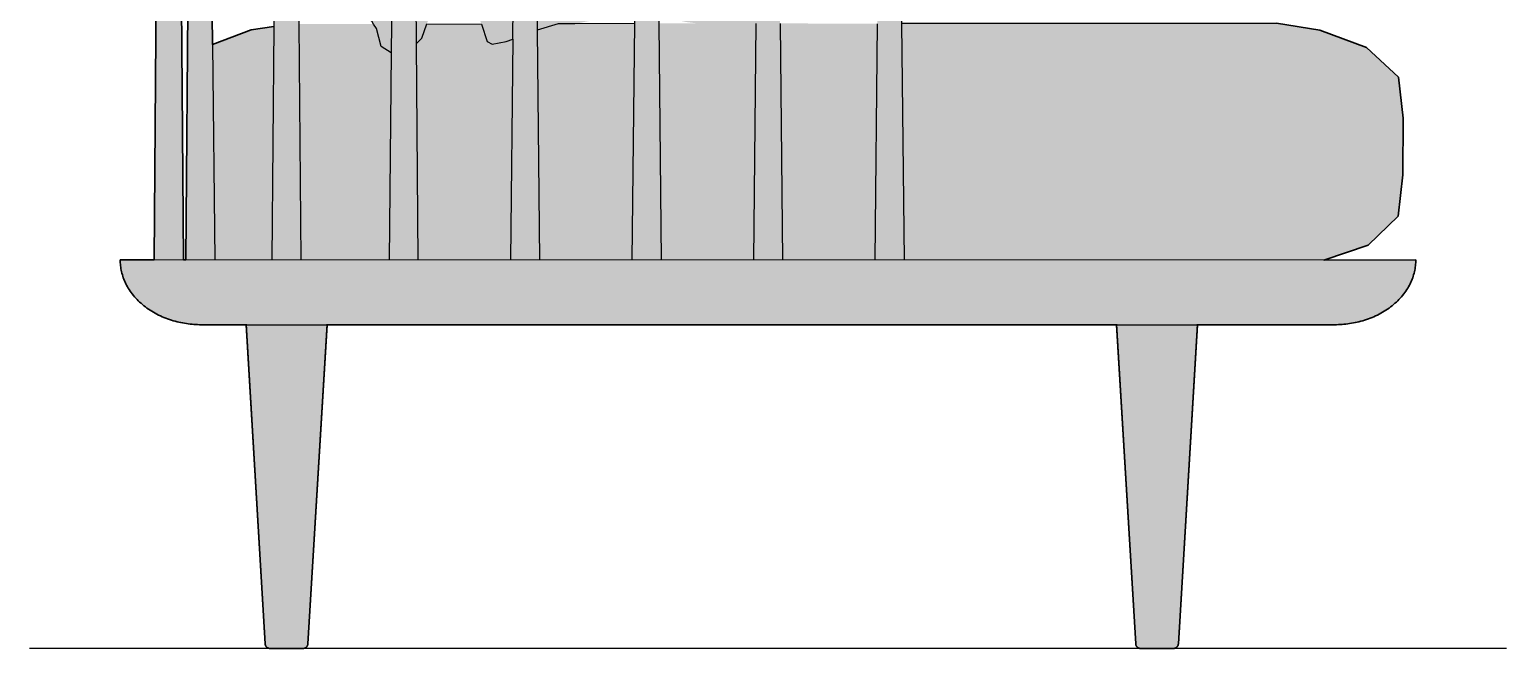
# Model space of a CAD drawing. Header units: millimetres. Extents: x 0 to 2215, y -1124 to 763.
# Drawn here: x 1305 to 2215, y 0 to 381 of the extents above; entities that cross this region are included whole.
import ezdxf

# ---------------------------------------------------------------- set-up
doc = ezdxf.new("R2010")
doc.units = ezdxf.units.MM
doc.layers.add('Blocks', color=7, linetype='Continuous')
doc.layers.add('Blocks$Fill', color=7, linetype='Continuous', true_color=0xffffff)
for name, color, linetype, lineweight, true_color in [('Blocks$Inner', 7, 'Continuous', 25, 0x007f00), ('Blocks$Outline', 7, 'Continuous', 35, 0xff3f3f), ('Groud', 7, 'Continuous', 25, 0x243775)]:
    doc.layers.add(name, color=color, linetype=linetype, lineweight=lineweight, true_color=true_color)

# ---------------------------------------------------------------- blocks, each defined once
blk = doc.blocks.new('Fly SC1 Sofa Side')
at = {"layer": 'Blocks$Fill'}
h = blk.add_hatch(color=256, dxfattribs=at)
h.paths.add_polyline_path([(76.83, 239.36), (55.87, 239.36), (55.88, 238.47), (55.92, 237.58), (55.98, 236.68), (56.07, 235.77), (56.19, 234.86), (56.33, 233.94), (56.5, 233.02), (56.7, 232.09), (56.93, 231.16), (57.19, 230.23), (57.48, 229.3), (57.8, 228.37), (58.15, 227.44), (58.52, 226.51), (58.93, 225.59), (59.37, 224.66), (59.85, 223.74), (60.35, 222.83), (60.88, 221.92), (61.45, 221.02), (62.04, 220.13), (62.67, 219.25), (63.32, 218.37), (64.01, 217.51), (64.72, 216.66), (65.46, 215.82), (66.23, 215), (67.03, 214.19), (67.86, 213.4), (68.71, 212.63), (69.59, 211.87), (70.49, 211.13), (71.41, 210.41), (72.36, 209.7), (73.33, 209.02), (74.32, 208.36), (75.33, 207.72), (76.36, 207.11), (77.4, 206.51), (78.47, 205.94), (79.54, 205.39), (80.63, 204.87), (81.74, 204.37), (82.85, 203.89), (83.98, 203.44), (85.11, 203.02), (86.26, 202.61), (87.41, 202.24), (88.56, 201.88), (89.72, 201.56), (90.88, 201.25), (92.04, 200.98), (93.21, 200.72), (94.37, 200.49), (95.53, 200.28), (96.69, 200.1), (97.85, 199.94), (99, 199.8), (100.15, 199.69), (101.29, 199.6), (102.42, 199.52), (103.55, 199.47), (104.67, 199.44), (133.43, 199.43), (145.24, 2.68), (145.25, 2.58), (145.27, 2.48), (145.29, 2.38), (145.31, 2.28), (145.33, 2.18), (145.36, 2.08), (145.4, 1.98), (145.43, 1.88), (145.47, 1.79), (145.52, 1.69), (145.56, 1.6), (145.61, 1.51), (145.66, 1.42), (145.72, 1.33), (145.78, 1.25), (145.84, 1.16), (145.9, 1.08), (145.97, 1), (146.04, 0.93), (146.11, 0.85), (146.19, 0.78), (146.26, 0.71), (146.34, 0.65), (146.43, 0.58), (146.51, 0.52), (146.6, 0.47), (146.68, 0.41), (146.77, 0.36), (146.87, 0.31), (146.96, 0.27), (147.05, 0.23), (147.15, 0.19), (147.25, 0.15), (147.34, 0.12), (147.44, 0.09), (147.54, 0.07), (147.64, 0.04), (147.75, 0.03), (147.85, 0.01), (147.95, 0), (148.05, -0.01), (148.16, -0.01), (148.26, -0.01), (148.36, -0.01), (148.47, 0), (158.38, 0), (166.65, 0), (168.28, 0), (168.39, -0.01), (168.49, -0.01), (168.59, -0.01), (168.7, -0.01), (168.8, 0), (168.9, 0.01), (169.01, 0.03), (169.11, 0.04), (169.21, 0.07), (169.31, 0.09), (169.41, 0.12), (169.51, 0.15), (169.6, 0.19), (169.7, 0.23), (169.79, 0.27), (169.89, 0.31), (169.98, 0.36), (170.07, 0.41), (170.16, 0.47), (170.24, 0.52), (170.33, 0.58), (170.41, 0.65), (170.49, 0.71), (170.57, 0.78), (170.64, 0.85), (170.71, 0.93), (170.78, 1), (170.85, 1.08), (170.91, 1.16), (170.97, 1.25), (171.03, 1.33), (171.09, 1.42), (171.14, 1.51), (171.19, 1.6), (171.24, 1.69), (171.28, 1.79), (171.32, 1.88), (171.36, 1.98), (171.39, 2.08), (171.42, 2.18), (171.44, 2.28), (171.47, 2.38), (171.49, 2.48), (171.5, 2.58), (171.51, 2.68), (171.52, 2.79), (183.32, 199.43), (669.9, 199.43), (681.71, 2.68), (681.72, 2.58), (681.74, 2.48), (681.76, 2.38), (681.78, 2.28), (681.81, 2.18), (681.84, 2.08), (681.87, 1.98), (681.91, 1.88), (681.95, 1.79), (681.99, 1.69), (682.03, 1.6), (682.08, 1.51), (682.14, 1.42), (682.19, 1.33), (682.25, 1.25), (682.31, 1.16), (682.38, 1.08), (682.44, 1), (682.51, 0.93), (682.58, 0.85), (682.66, 0.78), (682.74, 0.71), (682.82, 0.65), (682.9, 0.58), (682.98, 0.52), (683.07, 0.47), (683.16, 0.41), (683.25, 0.36), (683.34, 0.31), (683.43, 0.27), (683.52, 0.23), (683.62, 0.19), (683.72, 0.15), (683.82, 0.12), (683.92, 0.09), (684.02, 0.07), (684.12, 0.04), (684.22, 0.03), (684.32, 0.01), (684.42, 0), (684.53, -0.01), (684.63, -0.01), (684.73, -0.01), (684.84, -0.01), (684.94, 0), (694.85, 0), (703.13, 0), (704.76, 0), (704.86, -0.01), (704.96, -0.01), (705.07, -0.01), (705.17, -0.01), (705.27, 0), (705.38, 0.01), (705.48, 0.03), (705.58, 0.04), (705.68, 0.07), (705.78, 0.09), (705.88, 0.12), (705.98, 0.15), (706.08, 0.19), (706.17, 0.23), (706.27, 0.27), (706.36, 0.31), (706.45, 0.36), (706.54, 0.41), (706.63, 0.47), (706.71, 0.52), (706.8, 0.58), (706.88, 0.65), (706.96, 0.71), (707.04, 0.78), (707.11, 0.85), (707.18, 0.93), (707.25, 1), (707.32, 1.08), (707.38, 1.16), (707.45, 1.25), (707.5, 1.33), (707.56, 1.42), (707.61, 1.51), (707.66, 1.6), (707.71, 1.69), (707.75, 1.79), (707.79, 1.88), (707.83, 1.98), (707.86, 2.08), (707.89, 2.18), (707.92, 2.28), (707.94, 2.38), (707.96, 2.48), (707.97, 2.58), (707.99, 2.68), (707.99, 2.79), (719.79, 199.43), (804.44, 199.43), (806.66, 199.47), (807.79, 199.52), (808.92, 199.6), (810.06, 199.69), (811.21, 199.8), (812.36, 199.94), (813.52, 200.1), (814.68, 200.28), (815.84, 200.49), (817, 200.72), (818.17, 200.98), (819.33, 201.25), (820.49, 201.56), (821.65, 201.88), (822.81, 202.24), (823.96, 202.61), (825.1, 203.02), (826.23, 203.44), (827.36, 203.89), (828.47, 204.37), (829.58, 204.87), (830.67, 205.39), (831.75, 205.94), (832.81, 206.51), (833.85, 207.11), (834.88, 207.72), (835.89, 208.36), (836.88, 209.02), (837.85, 209.7), (838.8, 210.41), (839.72, 211.13), (840.63, 211.87), (841.5, 212.63), (842.36, 213.4), (843.18, 214.19), (843.98, 215), (844.75, 215.82), (845.49, 216.66), (846.21, 217.51), (846.89, 218.37), (847.55, 219.25), (848.17, 220.13), (848.77, 221.02), (849.33, 221.92), (849.86, 222.83), (850.37, 223.74), (850.84, 224.66), (851.28, 225.59), (851.69, 226.51), (852.07, 227.44), (852.42, 228.37), (852.73, 229.3), (853.02, 230.23), (853.28, 231.16), (853.51, 232.09), (853.71, 233.02), (853.88, 233.94), (854.02, 234.86), (854.14, 235.77), (854.23, 236.68), (854.29, 237.58), (854.33, 238.47), (854.34, 239.36), (797.61, 239.24), (824.96, 248.39), (843.37, 266.29), (846.35, 291.66), (846.6, 326.73), (843.61, 351.84), (823.97, 370.25), (795.12, 380.94), (768.58, 385.13), (537.36, 384.98), (535.95, 538.83), (567.39, 538.82), (568.95, 538.97), (569.72, 539.09), (570.48, 539.26), (571.23, 539.48), (571.96, 539.74), (572.68, 540.05), (573.38, 540.4), (574.05, 540.8), (574.69, 541.24), (575.31, 541.72), (575.9, 542.24), (576.45, 542.79), (576.96, 543.37), (577.44, 543.99), (577.88, 544.64), (578.28, 545.31), (578.63, 546), (578.94, 546.72), (579.21, 547.45), (579.43, 548.2), (579.6, 548.96), (579.72, 549.74), (579.79, 550.51), (579.82, 551.29), (579.82, 571.25), (579.79, 572.04), (579.72, 572.81), (579.6, 573.58), (579.43, 574.34), (579.21, 575.09), (578.94, 575.83), (578.63, 576.55), (578.28, 577.24), (577.88, 577.91), (577.44, 578.56), (576.96, 579.17), (576.45, 579.76), (575.9, 580.31), (575.31, 580.83), (574.69, 581.31), (574.05, 581.75), (573.38, 582.14), (572.68, 582.5), (571.96, 582.81), (571.23, 583.07), (570.48, 583.29), (569.72, 583.46), (568.95, 583.58), (568.17, 583.66), (567.39, 583.68), (394.36, 583.7), (378.98, 616.9), (373.79, 620.46), (371.73, 626.97), (367.59, 627.98), (361.48, 626.31), (349.66, 622), (344.82, 616.95), (340.01, 615.49), (330.75, 628.46), (325.76, 640.08), (324.03, 643.91), (323.5, 645), (323.41, 645.16), (323.33, 645.29), (323.3, 645.33), (323.3, 645.33), (323.3, 645.33), (323.3, 645.33), (323.3, 645.34), (323.3, 645.34), (323.3, 645.34), (323.3, 645.34), (323.29, 645.34), (323.29, 645.34), (323.29, 645.34), (323.29, 645.34), (323.29, 645.34), (323.29, 645.35), (323.29, 645.35), (323.29, 645.35), (323.29, 645.35), (323.29, 645.35), (323.29, 645.35), (323.28, 645.35), (323.28, 645.35), (323.28, 645.35), (323.28, 645.35), (323.28, 645.36), (323.28, 645.36), (323.26, 645.37), (323.26, 645.38), (323.26, 645.38), (323.26, 645.38), (323.26, 645.38), (323.26, 645.38), (323.26, 645.38), (323.26, 645.38), (323.26, 645.38), (323.26, 645.38), (323.26, 645.38), (323.26, 645.38), (323.25, 645.38), (323.25, 645.38), (323.25, 645.38), (323.25, 645.38), (323.25, 645.38), (323.25, 645.38), (323.25, 645.39), (323.25, 645.39), (323.25, 645.39), (323.25, 645.39), (323.25, 645.39), (323.25, 645.39), (323.25, 645.39), (323.25, 645.39), (323.25, 645.39), (323.25, 645.39), (323.24, 645.39), (323.24, 645.39), (323.24, 645.39), (323.24, 645.39), (323.24, 645.39), (323.24, 645.39), (323.24, 645.39), (323.24, 645.39), (323.24, 645.39), (323.24, 645.39), (323.24, 645.39), (323.24, 645.39), (323.24, 645.39), (323.24, 645.39), (323.24, 645.39), (323.24, 645.39), (323.24, 645.39), (311.15, 651.37), (301.69, 662.23), (290.18, 668.21), (272.46, 679.29), (263.27, 680.43), (255.58, 681.97), (250.87, 680.39), (246.79, 674.45), (242.78, 667.04), (242.78, 659.54), (241.42, 642.71), (240.46, 641.46), (230.74, 668.23), (218.43, 688.81), (214.4, 703.37), (210.38, 708.78), (207.3, 712.09), (195.49, 718.47), (184.05, 733.88), (169.38, 742.34), (148.86, 757.14), (137.17, 759.5), (124.24, 762.49), (120.63, 761.49), (112.92, 752.79), (110.69, 746.57), (101.56, 715.82), (98.25, 709.39), (98.07, 702.04), (92.49, 681.56), (91.82, 681.96), (91.13, 682.32), (90.41, 682.63), (89.67, 682.9), (88.92, 683.12), (88.15, 683.29), (87.38, 683.41), (86.6, 683.48), (85.81, 683.51), (85.03, 683.48), (84.25, 683.41), (83.48, 683.29), (82.71, 683.12), (81.96, 682.9), (81.22, 682.63), (80.5, 682.32), (79.8, 681.96), (79.13, 681.57), (78.48, 681.12), (77.86, 680.64), (77.27, 680.13), (76.72, 679.57), (76.2, 678.98), (75.72, 678.36), (75.28, 677.72), (74.88, 677.04), (74.52, 676.34), (74.21, 675.62), (73.95, 674.89), (73.73, 674.13), (73.56, 673.37), (73.44, 672.6), (73.36, 671.81), (73.34, 671.03), (73.34, 651.06), (73.33, 651.04), (73.31, 650.68), (73.3, 649.93), (73.31, 648.95), (73.36, 647.7), (73.48, 646.19), (73.65, 644.66), (73.9, 642.96), (74.25, 641.08), (74.66, 639.2), (75.17, 637.18), (75.74, 635.21), (76.42, 633.15), (77.13, 631.17), (77.95, 629.12), (78.87, 627.01), (79.74, 625.17)], flags=0)
h.paths.add_polyline_path([(91.98, 606.94), (94.34, 604.3), (96.79, 601.76), (99.29, 599.32), (96.27, 239.35), (94.8, 239.35)], flags=0)
h.paths.add_polyline_path([(150.56, 383.21), (136.68, 381.15), (112.7, 371.94), (110.3, 590.09), (113.51, 587.76), (119.77, 557.43), (128.32, 539.18), (140.24, 510.81), (151.22, 473.6)], flags=0)
h.paths.add_polyline_path([(165.5, 436.6), (171.97, 421.74), (181.13, 408.42), (194.52, 393.54), (210.9, 386.43), (211.88, 384.65), (165.94, 384.69)], flags=0)
h.paths.add_polyline_path([(244.82, 384.69), (245.28, 386.01), (249.29, 392.3), (263.73, 409.04), (268.19, 412.64), (272.77, 398.76), (275.26, 395.57), (277.22, 388.09), (278.46, 384.6)], flags=0)
h.paths.add_polyline_path([(336, 384.77), (345.46, 386.59), (360.67, 390.99), (361.9, 392.57), (362.96, 391.78), (367.44, 390.9), (372.81, 390.98), (372.79, 384.89)], flags=0)
h.paths.add_polyline_path([(387.71, 390.64), (391.22, 389.46), (393.95, 388.1), (404.54, 385.9), (411.28, 385.04), (387.86, 385.01)], flags=0)
h.paths.add_polyline_path([(449.12, 538.85), (447.83, 407.59), (445.86, 420.76), (439.97, 450.75), (431.51, 479.51), (419.83, 504.29), (411.92, 538.85)], flags=0)
h.paths.add_polyline_path([(461.09, 538.84), (523.97, 538.83), (522.39, 384.83), (462.6, 385.02)], flags=0)
at = {"layer": 'Blocks$Inner'}
for p, q in [((311.38, 538.82), (312.94, 380.82)), ((372.79, 384.89), (371.27, 239.36)), ((447.59, 385.02), (446.12, 239.36)), ((462.6, 385.02), (464.09, 239.36)), ((522.39, 384.83), (520.98, 239.36)), ((297.79, 375.26), (296.41, 239.36))]:
    blk.add_line(p, q, dxfattribs=at)
for points in [[(79.74, 625.17), (76.83, 239.36)], [(91.98, 606.94), (94.8, 239.36)], [(99.29, 599.32), (96.27, 239.36)], [(110.3, 590.09), (112.7, 371.94), (114.24, 239.36)], [(152.06, 567.24), (151.22, 473.6), (150.56, 383.21), (149.22, 239.36)], [(164.51, 562.57), (165.5, 436.6), (165.94, 384.69), (167.19, 239.36)], [(224.98, 547.39), (222.89, 366.93), (221.55, 239.36)], [(239.52, 239.36), (238.54, 372.61), (237.44, 506.34), (237.25, 545.41)], [(238.54, 372.61), (241.67, 375.86), (244.82, 384.69), (278.46, 384.6), (282, 373.82), (285.06, 372.17), (293.65, 373.8), (297.79, 375.26), (299.41, 539.15)], [(374.26, 538.82), (372.81, 390.98), (372.79, 384.89), (336, 384.77), (325.87, 384.81), (312.94, 380.82), (314.38, 239.36)], [(386.24, 538.82), (387.71, 390.64), (387.86, 385.01), (389.23, 239.36)], [(535.95, 538.82), (537.36, 384.98), (538.95, 239.36)], [(222.89, 366.93), (216.62, 370.84), (213.89, 381.85), (211.88, 384.65), (210.9, 386.43), (194.52, 393.54), (181.13, 408.42), (171.97, 421.74), (165.5, 436.6)], [(150.56, 383.21), (136.68, 381.15), (112.7, 371.94)], [(797.61, 239.24), (824.96, 248.39), (843.37, 266.29), (846.35, 291.66), (846.6, 326.73), (843.61, 351.84), (823.97, 370.25), (795.12, 380.94), (768.58, 385.13), (537.36, 384.98)], [(133.42, 199.66), (145.22, 2.89), (145.23, 2.79), (145.24, 2.68), (145.25, 2.58), (145.27, 2.48), (145.29, 2.38), (145.31, 2.28), (145.33, 2.18), (145.36, 2.08), (145.4, 1.98), (145.43, 1.88), (145.47, 1.79), (145.52, 1.69), (145.56, 1.6), (145.61, 1.51), (145.66, 1.42), (145.72, 1.33), (145.78, 1.25), (145.84, 1.16), (145.9, 1.08), (145.97, 1), (146.04, 0.93), (146.11, 0.85), (146.19, 0.78), (146.26, 0.71), (146.34, 0.65), (146.43, 0.58), (146.51, 0.52), (146.6, 0.47), (146.68, 0.41), (146.77, 0.36), (146.87, 0.31), (146.96, 0.27), (147.05, 0.23), (147.15, 0.19), (147.25, 0.15), (147.34, 0.12), (147.44, 0.09), (147.54, 0.07), (147.64, 0.04), (147.75, 0.03), (147.85, 0.01), (147.95, 0), (148.05, -0.01), (148.16, -0.01), (148.26, -0.01), (148.36, -0.01), (148.47, 0), (158.38, 0), (166.65, 0)], [(150.1, 0), (158.38, 0), (168.28, 0), (168.39, -0.01), (168.49, -0.01), (168.59, -0.01), (168.7, -0.01), (168.8, 0), (168.9, 0.01), (169.01, 0.03), (169.11, 0.04), (169.21, 0.07), (169.31, 0.09), (169.41, 0.12), (169.51, 0.15), (169.6, 0.19), (169.7, 0.23), (169.79, 0.27), (169.89, 0.31), (169.98, 0.36), (170.07, 0.41), (170.16, 0.47), (170.24, 0.52), (170.33, 0.58), (170.41, 0.65), (170.49, 0.71), (170.57, 0.78), (170.64, 0.85), (170.71, 0.93), (170.78, 1), (170.85, 1.08), (170.91, 1.16), (170.97, 1.25), (171.03, 1.33), (171.09, 1.42), (171.14, 1.51), (171.19, 1.6), (171.24, 1.69), (171.28, 1.79), (171.32, 1.88), (171.36, 1.98), (171.39, 2.08), (171.42, 2.18), (171.44, 2.28), (171.47, 2.38), (171.49, 2.48), (171.5, 2.58), (171.51, 2.68), (171.52, 2.79), (171.53, 2.89), (183.33, 199.66)], [(669.89, 199.66), (681.7, 2.89), (681.7, 2.79), (681.71, 2.68), (681.72, 2.58), (681.74, 2.48), (681.76, 2.38), (681.78, 2.28), (681.81, 2.18), (681.84, 2.08), (681.87, 1.98), (681.91, 1.88), (681.95, 1.79), (681.99, 1.69), (682.03, 1.6), (682.08, 1.51), (682.14, 1.42), (682.19, 1.33), (682.25, 1.25), (682.31, 1.16), (682.38, 1.08), (682.44, 1), (682.51, 0.93), (682.58, 0.85), (682.66, 0.78), (682.74, 0.71), (682.82, 0.65), (682.9, 0.58), (682.98, 0.52), (683.07, 0.47), (683.16, 0.41), (683.25, 0.36), (683.34, 0.31), (683.43, 0.27), (683.52, 0.23), (683.62, 0.19), (683.72, 0.15), (683.82, 0.12), (683.92, 0.09), (684.02, 0.07), (684.12, 0.04), (684.22, 0.03), (684.32, 0.01), (684.42, 0), (684.53, -0.01), (684.63, -0.01), (684.73, -0.01), (684.84, -0.01), (684.94, 0), (694.85, 0), (703.13, 0)], [(686.57, 0), (694.85, 0), (704.76, 0), (704.86, -0.01), (704.96, -0.01), (705.07, -0.01), (705.17, -0.01), (705.27, 0), (705.38, 0.01), (705.48, 0.03), (705.58, 0.04), (705.68, 0.07), (705.78, 0.09), (705.88, 0.12), (705.98, 0.15), (706.08, 0.19), (706.17, 0.23), (706.27, 0.27), (706.36, 0.31), (706.45, 0.36), (706.54, 0.41), (706.63, 0.47), (706.71, 0.52), (706.8, 0.58), (706.88, 0.65), (706.96, 0.71), (707.04, 0.78), (707.11, 0.85), (707.18, 0.93), (707.25, 1), (707.32, 1.08), (707.38, 1.16), (707.45, 1.25), (707.5, 1.33), (707.56, 1.42), (707.61, 1.51), (707.66, 1.6), (707.71, 1.69), (707.75, 1.79), (707.79, 1.88), (707.83, 1.98), (707.86, 2.08), (707.89, 2.18), (707.92, 2.28), (707.94, 2.38), (707.96, 2.48), (707.97, 2.58), (707.99, 2.68), (707.99, 2.79), (708, 2.89), (719.81, 199.66)]]:
    blk.add_lwpolyline(points, dxfattribs=at)
blk.add_lwpolyline([(804.44, 199.43), (805.54, 199.44), (806.66, 199.47), (807.79, 199.52), (808.92, 199.6), (810.06, 199.69), (811.21, 199.8), (812.36, 199.94), (813.52, 200.1), (814.68, 200.28), (815.84, 200.49), (817, 200.72), (818.17, 200.98), (819.33, 201.25), (820.49, 201.56), (821.65, 201.88), (822.81, 202.24), (823.96, 202.61), (825.1, 203.02), (826.23, 203.44), (827.36, 203.89), (828.47, 204.37), (829.58, 204.87), (830.67, 205.39), (831.75, 205.94), (832.81, 206.51), (833.85, 207.11), (834.88, 207.72), (835.89, 208.36), (836.88, 209.02), (837.85, 209.7), (838.8, 210.41), (839.72, 211.13), (840.63, 211.87), (841.5, 212.63), (842.36, 213.4), (843.18, 214.19), (843.98, 215), (844.75, 215.82), (845.49, 216.66), (846.21, 217.51), (846.89, 218.37), (847.55, 219.25), (848.17, 220.13), (848.77, 221.02), (849.33, 221.92), (849.86, 222.83), (850.37, 223.74), (850.84, 224.66), (851.28, 225.59), (851.69, 226.51), (852.07, 227.44), (852.42, 228.37), (852.73, 229.3), (853.02, 230.23), (853.28, 231.16), (853.51, 232.09), (853.71, 233.02), (853.88, 233.94), (854.02, 234.86), (854.14, 235.77), (854.23, 236.68), (854.29, 237.58), (854.33, 238.47), (854.34, 239.36), (797.61, 239.24), (55.87, 239.36), (55.88, 238.47), (55.92, 237.58), (55.98, 236.68), (56.07, 235.77), (56.19, 234.86), (56.33, 233.94), (56.5, 233.02), (56.7, 232.09), (56.93, 231.16), (57.19, 230.23), (57.48, 229.3), (57.8, 228.37), (58.15, 227.44), (58.52, 226.51), (58.93, 225.59), (59.37, 224.66), (59.85, 223.74), (60.35, 222.83), (60.88, 221.92), (61.45, 221.02), (62.04, 220.13), (62.67, 219.25), (63.32, 218.37), (64.01, 217.51), (64.72, 216.66), (65.46, 215.82), (66.23, 215), (67.03, 214.19), (67.86, 213.4), (68.71, 212.63), (69.59, 211.87), (70.49, 211.13), (71.41, 210.41), (72.36, 209.7), (73.33, 209.02), (74.32, 208.36), (75.33, 207.72), (76.36, 207.11), (77.4, 206.51), (78.47, 205.94), (79.54, 205.39), (80.63, 204.87), (81.74, 204.37), (82.85, 203.89), (83.98, 203.44), (85.11, 203.02), (86.26, 202.61), (87.41, 202.24), (88.56, 201.88), (89.72, 201.56), (90.88, 201.25), (92.04, 200.98), (93.21, 200.72), (94.37, 200.49), (95.53, 200.28), (96.69, 200.1), (97.85, 199.94), (99, 199.8), (100.15, 199.69), (101.29, 199.6), (102.42, 199.52), (103.55, 199.47), (104.67, 199.44), (105.77, 199.43)], close=True, dxfattribs=at)
at = {"layer": 'Blocks$Outline'}
for points in [[(79.74, 625.17), (76.83, 239.36)], [(94.8, 239.35), (91.98, 606.94)], [(99.29, 599.32), (96.27, 239.35)], [(112.7, 371.94), (110.3, 590.09)], [(150.56, 383.21), (136.68, 381.15), (112.7, 371.94)], [(797.61, 239.24), (824.96, 248.39), (843.37, 266.29), (846.35, 291.66), (846.6, 326.73), (843.61, 351.84), (823.97, 370.25), (795.12, 380.94), (768.58, 385.13), (537.36, 384.98)], [(76.83, 239.36), (55.87, 239.36), (55.88, 238.47), (55.92, 237.58), (55.98, 236.68), (56.07, 235.77), (56.19, 234.86), (56.33, 233.94), (56.5, 233.02), (56.7, 232.09), (56.93, 231.16), (57.19, 230.23), (57.48, 229.3), (57.8, 228.37), (58.15, 227.44), (58.52, 226.51), (58.93, 225.59), (59.37, 224.66), (59.85, 223.74), (60.35, 222.83), (60.88, 221.92), (61.45, 221.02), (62.04, 220.13), (62.67, 219.25), (63.32, 218.37), (64.01, 217.51), (64.72, 216.66), (65.46, 215.82), (66.23, 215), (67.03, 214.19), (67.86, 213.4), (68.71, 212.63), (69.59, 211.87), (70.49, 211.13), (71.41, 210.41), (72.36, 209.7), (73.33, 209.02), (74.32, 208.36), (75.33, 207.72), (76.36, 207.11), (77.4, 206.51), (78.47, 205.94), (79.54, 205.39), (80.63, 204.87), (81.74, 204.37), (82.85, 203.89), (83.98, 203.44), (85.11, 203.02), (86.26, 202.61), (87.41, 202.24), (88.56, 201.88), (89.72, 201.56), (90.88, 201.25), (92.04, 200.98), (93.21, 200.72), (94.37, 200.49), (95.53, 200.28), (96.69, 200.1), (97.85, 199.94), (99, 199.8), (100.15, 199.69), (101.29, 199.6), (102.42, 199.52), (103.55, 199.47), (104.67, 199.44), (105.77, 199.43), (133.43, 199.43)], [(96.27, 239.35), (94.8, 239.35)], [(804.44, 199.43), (805.54, 199.44), (806.66, 199.47), (807.79, 199.52), (808.92, 199.6), (810.06, 199.69), (811.21, 199.8), (812.36, 199.94), (813.52, 200.1), (814.68, 200.28), (815.84, 200.49), (817, 200.72), (818.17, 200.98), (819.33, 201.25), (820.49, 201.56), (821.65, 201.88), (822.81, 202.24), (823.96, 202.61), (825.1, 203.02), (826.23, 203.44), (827.36, 203.89), (828.47, 204.37), (829.58, 204.87), (830.67, 205.39), (831.75, 205.94), (832.81, 206.51), (833.85, 207.11), (834.88, 207.72), (835.89, 208.36), (836.88, 209.02), (837.85, 209.7), (838.8, 210.41), (839.72, 211.13), (840.63, 211.87), (841.5, 212.63), (842.36, 213.4), (843.18, 214.19), (843.98, 215), (844.75, 215.82), (845.49, 216.66), (846.21, 217.51), (846.89, 218.37), (847.55, 219.25), (848.17, 220.13), (848.77, 221.02), (849.33, 221.92), (849.86, 222.83), (850.37, 223.74), (850.84, 224.66), (851.28, 225.59), (851.69, 226.51), (852.07, 227.44), (852.42, 228.37), (852.73, 229.3), (853.02, 230.23), (853.28, 231.16), (853.51, 232.09), (853.71, 233.02), (853.88, 233.94), (854.02, 234.86), (854.14, 235.77), (854.23, 236.68), (854.29, 237.58), (854.33, 238.47), (854.34, 239.36), (797.61, 239.24)], [(133.43, 199.43), (145.22, 2.89), (145.23, 2.79), (145.24, 2.68), (145.25, 2.58), (145.27, 2.48), (145.29, 2.38), (145.31, 2.28), (145.33, 2.18), (145.36, 2.08), (145.4, 1.98), (145.43, 1.88), (145.47, 1.79), (145.52, 1.69), (145.56, 1.6), (145.61, 1.51), (145.66, 1.42), (145.72, 1.33), (145.78, 1.25), (145.84, 1.16), (145.9, 1.08), (145.97, 1), (146.04, 0.93), (146.11, 0.85), (146.19, 0.78), (146.26, 0.71), (146.34, 0.65), (146.43, 0.58), (146.51, 0.52), (146.6, 0.47), (146.68, 0.41), (146.77, 0.36), (146.87, 0.31), (146.96, 0.27), (147.05, 0.23), (147.15, 0.19), (147.25, 0.15), (147.34, 0.12), (147.44, 0.09), (147.54, 0.07), (147.64, 0.04), (147.75, 0.03), (147.85, 0.01), (147.95, 0), (148.05, -0.01), (148.16, -0.01), (148.26, -0.01), (148.36, -0.01), (148.47, 0), (158.38, 0)], [(166.65, 0), (168.28, 0), (168.39, -0.01), (168.49, -0.01), (168.59, -0.01), (168.7, -0.01), (168.8, 0), (168.9, 0.01), (169.01, 0.03), (169.11, 0.04), (169.21, 0.07), (169.31, 0.09), (169.41, 0.12), (169.51, 0.15), (169.6, 0.19), (169.7, 0.23), (169.79, 0.27), (169.89, 0.31), (169.98, 0.36), (170.07, 0.41), (170.16, 0.47), (170.24, 0.52), (170.33, 0.58), (170.41, 0.65), (170.49, 0.71), (170.57, 0.78), (170.64, 0.85), (170.71, 0.93), (170.78, 1), (170.85, 1.08), (170.91, 1.16), (170.97, 1.25), (171.03, 1.33), (171.09, 1.42), (171.14, 1.51), (171.19, 1.6), (171.24, 1.69), (171.28, 1.79), (171.32, 1.88), (171.36, 1.98), (171.39, 2.08), (171.42, 2.18), (171.44, 2.28), (171.47, 2.38), (171.49, 2.48), (171.5, 2.58), (171.51, 2.68), (171.52, 2.79), (171.53, 2.89), (183.32, 199.43)], [(183.32, 199.43), (669.9, 199.43)], [(669.9, 199.43), (681.7, 2.89), (681.7, 2.79), (681.71, 2.68), (681.72, 2.58), (681.74, 2.48), (681.76, 2.38), (681.78, 2.28), (681.81, 2.18), (681.84, 2.08), (681.87, 1.98), (681.91, 1.88), (681.95, 1.79), (681.99, 1.69), (682.03, 1.6), (682.08, 1.51), (682.14, 1.42), (682.19, 1.33), (682.25, 1.25), (682.31, 1.16), (682.38, 1.08), (682.44, 1), (682.51, 0.93), (682.58, 0.85), (682.66, 0.78), (682.74, 0.71), (682.82, 0.65), (682.9, 0.58), (682.98, 0.52), (683.07, 0.47), (683.16, 0.41), (683.25, 0.36), (683.34, 0.31), (683.43, 0.27), (683.52, 0.23), (683.62, 0.19), (683.72, 0.15), (683.82, 0.12), (683.92, 0.09), (684.02, 0.07), (684.12, 0.04), (684.22, 0.03), (684.32, 0.01), (684.42, 0), (684.53, -0.01), (684.63, -0.01), (684.73, -0.01), (684.84, -0.01), (684.94, 0), (694.85, 0)], [(703.13, 0), (704.76, 0), (704.86, -0.01), (704.96, -0.01), (705.07, -0.01), (705.17, -0.01), (705.27, 0), (705.38, 0.01), (705.48, 0.03), (705.58, 0.04), (705.68, 0.07), (705.78, 0.09), (705.88, 0.12), (705.98, 0.15), (706.08, 0.19), (706.17, 0.23), (706.27, 0.27), (706.36, 0.31), (706.45, 0.36), (706.54, 0.41), (706.63, 0.47), (706.71, 0.52), (706.8, 0.58), (706.88, 0.65), (706.96, 0.71), (707.04, 0.78), (707.11, 0.85), (707.18, 0.93), (707.25, 1), (707.32, 1.08), (707.38, 1.16), (707.45, 1.25), (707.5, 1.33), (707.56, 1.42), (707.61, 1.51), (707.66, 1.6), (707.71, 1.69), (707.75, 1.79), (707.79, 1.88), (707.83, 1.98), (707.86, 2.08), (707.89, 2.18), (707.92, 2.28), (707.94, 2.38), (707.96, 2.48), (707.97, 2.58), (707.99, 2.68), (707.99, 2.79), (708, 2.89), (719.79, 199.43)], [(719.79, 199.43), (804.44, 199.43)], [(158.38, 0), (166.65, 0)], [(694.85, 0), (703.13, 0)]]:
    blk.add_lwpolyline(points, dxfattribs=at)

msp = doc.modelspace()

# ---------------------------------------------------------------- linework, layer by layer
at = {"layer": 'Groud'}
msp.add_lwpolyline([(2215.04, 0), (1304.83, 0)], dxfattribs=at)

# ---------------------------------------------------------------- block references
at = {"layer": 'Blocks'}
msp.add_blockref('Fly SC1 Sofa Side', (1304.83, 0), dxfattribs=at)

doc.saveas('drawing.dxf')
